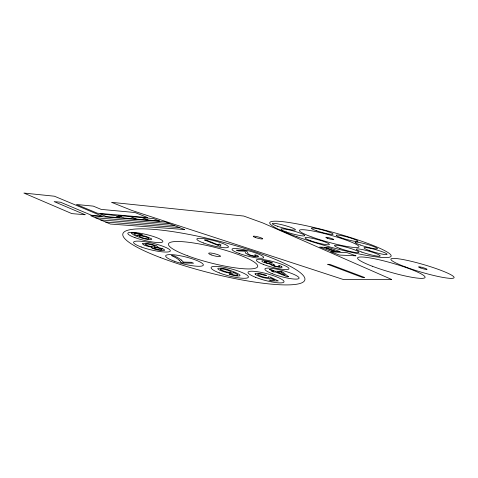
<?xml version="1.0" encoding="UTF-8"?>
<svg xmlns="http://www.w3.org/2000/svg" width="478" height="478" viewBox="0 0 478 478"><rect width="100%" height="100%" fill="white"/><g stroke="black" fill="none" stroke-linecap="round" stroke-linejoin="round"><path stroke-width="0.72" d="M220.555 269.21L220.591 269.365A5.097 0.968 14.4 0 0 221.147 269.849L222.348 270.464A9.626 1.822 14.4 0 0 223.053 270.769L224.738 271.39A4.882 0.932 14.4 0 0 226.703 271.946A4.619 0.878 14.4 0 0 229.679 272.43M134.133 233.575L134.348 234.268L137.276 235.744M183.098 262.105L191.427 262.308L193.53 263.211L182.488 262.954L180.78 262.213M138.811 235.164L144.248 235.983A6.859 1.177 13.3 0 1 146.28 236.532L151.383 238.683A7.068 1.219 13.3 0 1 151.711 239.149L151.568 239.37A6.728 1.159 13.3 0 1 150.833 239.556L148.622 239.49A7.397 1.273 13.3 0 1 146.722 239.233A7.738 1.332 13.3 0 1 145.671 239.036A7.266 1.249 13.3 0 1 143.472 238.546C139.397 237.19 134.515 236.18 131.396 233.228A7.164 1.219 13.2 0 1 131.677 232.983A7.086 1.207 13.2 0 1 132.352 232.858L136.397 233.174A5.754 0.98 13.2 0 1 138.028 233.497A5.676 0.968 13.2 0 1 139.672 233.909L142.307 234.77L138.381 234.041A3.107 0.526 13.2 0 0 137.73 233.879A4.165 0.711 13.2 0 0 134.234 233.599M171.68 255.658L174.088 255.838A34.141 6.531 13.2 0 1 177.941 257.815A39.088 7.505 13.2 0 1 181.311 260.044M274.145 264.651L272.681 263.946A7.773 1.297 14.9 0 1 271.558 264.011M105.686 222.049L179.501 227.558M100.637 219.922L174.518 225.568M95.648 217.801L169.66 223.65M271.432 262.338L272.275 262.637L270.984 262.703L267.555 261.687A3.997 0.669 14.9 0 0 265.314 261.341A5.168 0.866 14.9 0 0 265.063 261.335A4.487 0.753 14.9 0 0 265.643 262.5A5.503 0.92 14.9 0 0 266.18 262.715L266.539 262.852M219.175 244.115L220.991 244.838L220.37 245.429L220.961 246.176L219.88 246.122L204.506 239.98L206.197 240.081L218.123 244.838M141.936 217.556L148.276 220.095M130.189 216.558L136.559 219.133M137.395 235.791L137.395 235.791A6.393 1.099 13.3 0 1 137.377 235.439L137.443 235.385A7.218 1.243 13.3 0 1 137.778 235.248M146.286 245.059L146.435 245.13A6.184 1.111 13.3 0 0 147.146 245.435A4.905 0.884 13.3 0 0 153.336 246.875A6.298 1.135 13.3 0 0 153.898 246.899L154.065 246.899A4.786 0.86 13.3 0 0 154.191 245.788A5.921 1.07 13.3 0 0 153.844 245.638A5.491 0.992 13.3 0 0 151.753 244.909A4.368 0.789 13.3 0 0 149.244 244.318A5.443 0.98 13.3 0 0 146.638 244.031A4.78 0.86 13.3 0 0 146.244 245.053M144.117 244.963L143.693 244.754A6.919 1.249 13.3 0 1 142.653 243.882A7.899 1.428 13.3 0 1 142.659 243.744M281.446 266.467C280.461 265.631 277.025 265.254 279.397 266.222M255.246 274.187L255.055 273.882A7.266 1.344 14.9 0 1 255.497 273.416L256.567 273.302A11.054 2.049 14.9 0 1 257.361 273.314L258.706 273.428A7.009 1.297 14.9 0 1 264.991 274.862L266.545 275.418L264.914 275.495L262.84 274.808A4.392 0.813 14.9 0 0 261.37 274.426M140.227 235.851A5.401 0.932 13.3 0 1 140.741 235.875A4.583 0.789 13.3 0 1 143.848 236.395A4.804 0.825 13.3 0 1 146.441 237.172L147.027 237.393A8.048 1.386 13.3 0 1 147.6 237.644L148.234 237.954A5.348 0.92 13.3 0 1 148.915 238.51A5.79 0.998 13.3 0 1 148.915 238.642L148.861 238.719A4.218 0.729 13.3 0 1 145.085 238.492L144.386 238.325A4.804 0.825 13.3 0 1 142.534 237.799L141.016 237.243A8.939 1.536 13.4 0 1 140.418 236.986L139.468 236.485A4.493 0.771 13.3 0 1 139.152 236.162A4.32 0.741 13.3 0 1 140.221 235.845M137.742 235.266A6.393 1.099 13.3 0 1 138.775 235.182M155.583 247.592A3.961 0.723 13.4 0 1 160.847 248.871M160.829 248.871A3.722 0.681 13.4 0 1 161.821 249.606M155.637 247.616A5.491 1.004 13.4 0 0 155.171 247.592A3.908 0.711 13.4 0 0 155.009 248.572M161.767 249.588A4.045 0.735 13.4 0 1 159.323 249.713A4.045 0.735 13.4 0 1 155.063 248.578M156.467 245.919A6.25 1.123 13.4 0 1 157.029 247.407M156.904 247.359A5.527 1.01 13.4 0 1 162.855 248.865M156.372 245.913A8.992 1.625 13.3 0 0 155.72 245.632L154.872 245.304A6.973 1.255 13.3 0 0 151.616 244.324A7.821 1.41 13.3 0 0 150.516 244.067A7.284 1.315 13.3 0 0 148.025 243.607L143.597 243.35A7.355 1.326 13.3 0 0 142.653 243.744M152.201 247.21A6.8 1.225 13.3 0 1 144.003 244.957M152.739 248.47A5.473 0.998 13.4 0 1 152.094 247.15M153.372 248.674A6.913 1.261 13.4 0 1 152.9 248.476M153.366 248.674A6.005 1.093 13.4 0 0 156.42 249.636L156.742 249.719A7.051 1.285 13.4 0 0 157.722 249.946A6.519 1.189 13.4 0 0 160.255 250.388L163.984 250.514A6.328 1.153 13.4 0 0 164.605 250.179A6.782 1.237 13.4 0 0 164.593 250.054A5.903 1.076 13.4 0 0 163.482 249.211L163.285 249.116A7.086 1.291 13.4 0 0 162.711 248.865M179.184 260.217A37.684 7.26 13.2 0 1 180.857 262.231M181.264 260.038A37.015 7.11 13.2 0 1 183.146 262.117M171.662 255.652A33.717 6.465 13.2 0 1 175.665 257.684A43.259 8.329 13.1 0 1 179.232 260.223M226.351 269.807A7.224 1.38 14.3 0 1 229.583 270.978L230.121 271.235A5.043 0.962 14.4 0 1 231.107 271.934A5.425 1.034 14.4 0 1 231.143 272.048M226.345 269.807A5.115 0.974 14.3 0 0 223.734 269.162A4.577 0.872 14.3 0 0 220.46 269.132M231.185 272.06A4.941 0.944 14.4 0 1 229.667 272.424M237.626 275.065A7.146 1.374 14.4 0 0 236.664 274.061L233.945 272.693A31.13 6.095 14.2 0 0 232.977 272.275L233.3 272.813A6.513 1.243 14.4 0 1 233.133 273.034L232.888 273.141A7.236 1.38 14.4 0 1 231.627 273.273L230.587 273.225A6.704 1.279 14.4 0 1 228.765 272.98L223.686 271.719L219.772 270.172A9.375 1.781 14.4 0 1 218.207 269.21L217.866 268.821A6.997 1.332 14.3 0 1 217.86 268.517A7.218 1.374 14.3 0 1 218.554 268.206L221.702 268.295A7.493 1.422 14.4 0 1 224.003 268.678C226.393 268.582 249.355 277.168 235.797 275.854A6.328 1.219 14.5 0 1 232.23 275.077L229.195 274.073L230.964 274.014A9.1 1.739 14.5 0 0 232.266 274.456L233.378 274.772A2.874 0.556 14.5 0 0 233.658 274.844A4.308 0.825 14.5 0 0 237.554 275.047M218.129 244.844A16.109 2.599 14.5 0 1 219.241 244.133M271.438 262.338A6.59 1.105 14.9 0 0 267.333 261.197A6.489 1.087 14.9 0 0 264.896 260.779L263.736 260.677A9.685 1.625 15 0 0 263.079 260.665L262.404 260.713A7.027 1.177 14.9 0 0 261.884 261.179A7.624 1.279 14.9 0 0 261.98 261.323L262.052 261.4A6.351 1.064 14.9 0 0 263.587 262.303L270.918 264.328L271.534 265.188L274.862 266.431L281.417 267.477A6.238 1.052 15 0 0 281.47 266.473M279.272 266.198A3.675 0.621 15 0 1 278.531 266.784A3.675 0.621 15 0 1 274.169 265.708M274.247 265.708A4.625 0.777 15 0 1 273.906 265.565L273.38 265.32A2.862 0.484 15 0 1 272.908 264.943L272.92 264.878A5.658 0.956 15.1 0 1 274.049 264.645M271.522 263.999A4.135 0.693 14.9 0 1 266.521 262.852M255.228 274.181A8.7 1.607 14.9 0 0 257.523 275.585L257.803 275.704A10.755 1.984 14.9 0 0 258.729 276.093L260.426 276.72A7.307 1.356 14.9 0 0 264.035 277.748A8.066 1.494 14.9 0 0 264.77 277.915A7.122 1.32 14.9 0 0 267.913 278.405L268.917 278.447A8.042 1.488 14.9 0 0 270.429 277.957L274.695 280.024L268.959 280.042L271.169 280.95L278.286 280.921L270.106 277.001L268.188 276.887A5.174 0.956 14.9 0 1 267.357 277.61A6.746 1.249 14.9 0 1 267.023 277.61L266.652 277.587A4.792 0.89 14.9 0 1 262.046 276.607L260.343 275.985A8.968 1.655 14.9 0 1 259.62 275.681L258.646 275.214A5.407 0.998 14.9 0 1 257.732 274.545A5.664 1.046 14.9 0 1 257.678 274.432A4.756 0.878 14.9 0 1 258.532 274.055A4.595 0.848 14.9 0 1 261.364 274.414M258.102 256.614L257.08 256.71A10.934 1.775 14.7 0 1 256.417 256.692L254.392 256.471A5.778 0.944 14.7 0 1 252.701 256.148A6.232 1.016 14.7 0 1 251.816 255.939A5.533 0.902 14.7 0 1 248.841 255.043L245.555 253.149A36.095 5.85 15.1 0 1 245.399 252.731L245.208 251.637A8.508 1.374 14.5 0 0 244.808 251.207L238.385 250.914L236.526 250.173L245.154 250.574A4.601 0.741 14.6 0 1 246.307 251.093L247.467 252.014L248.124 253.884A8.843 1.44 14.8 0 0 248.321 254.057L249.056 254.517A4.021 0.657 14.7 0 0 249.671 254.798A3.657 0.598 14.7 0 0 252.474 255.67A3.896 0.633 14.7 0 0 254.619 256.023L254.905 256.047A5.915 0.962 14.7 0 0 255.312 256.059L255.634 256.041A3.782 0.615 14.7 0 0 255.425 255.342C252.952 254.41 257.188 255.025 258.012 255.951A5.724 0.932 14.7 0 1 258.096 256.614M391.607 279.445L343.58 279.576L131.988 210.481L111.535 202.325L243.732 216.044L262.828 222.951L391.607 279.445M364.356 277.401L362.324 277.401L327.639 264.304L329.754 264.364L364.356 277.401M288.449 276.702L287.117 276.702L275.507 272.024L273.685 272.006L271.689 271.199L273.518 271.223L269.305 269.52L270.96 269.55L275.167 271.241L280.915 271.313L282.892 272.101L288.449 276.702M281.309 272.084L277.15 272.042L285.193 275.274L281.309 272.084M355.877 255.82L339.44 255.067L330.633 251.846L347.237 252.701L355.877 255.82M335.018 251.356L330.812 251.129L319.651 247.06L323.905 247.311L335.018 251.356M340.019 251.655L335.897 251.434L324.789 247.401L328.966 247.646L340.019 251.655M184.454 229.518L110.346 224.033L90.706 215.721L165.328 221.923L184.454 229.518M85.084 214.724L71.873 213.624L23.9 193.058L54.408 196.213L102.167 216.14L91.453 215.249L60.551 202.236L54.145 201.614L85.084 214.724M119.237 217.669L106.498 216.618L100.069 213.947C107.245 214.461 114.373 215.166 121.233 216.988L116.626 216.594L119.237 217.669M159.616 221.027L124.25 218.07L118.048 215.524L153.492 218.589L159.616 221.027M147.684 217.586L97.291 213.188L76.462 204.5L93.222 206.114L101.181 209.388L135.035 212.531L147.684 217.586M255.348 237.482A4.917 0.687 14.8 0 0 262.709 238.827A4.917 0.687 14.8 0 0 255.826 236.377A4.917 0.687 14.8 0 0 255.348 237.482M327.358 238.223A4.147 0.49 15.4 0 0 333.752 239.621A4.147 0.49 15.4 0 0 328.249 237.596A4.147 0.49 15.4 0 0 327.358 238.223M316.514 230.76A11.245 1.255 15.3 0 0 333.094 234.178A11.245 1.255 15.3 0 0 317.147 228.681A11.245 1.255 15.3 0 0 316.514 230.76M340.945 237.697A11.317 1.267 15.5 0 0 357.956 241.366A11.317 1.267 15.5 0 0 342.32 235.809A11.317 1.267 15.5 0 0 340.945 237.697M312.026 237.058A30.921 3.651 15.4 0 0 358.906 247.024A30.921 3.651 15.4 0 0 316.681 231.794A30.921 3.651 15.4 0 0 312.026 237.058M360.215 244.975A11.597 1.32 15.7 0 0 377.417 248.656A11.597 1.32 15.7 0 0 361.135 242.866A11.597 1.32 15.7 0 0 360.215 244.975M369.428 250.597A11.992 1.404 15.8 0 0 387.09 254.338A11.992 1.404 15.8 0 0 370.139 248.273A11.992 1.404 15.8 0 0 369.428 250.597M361.858 252.097A12.404 1.506 15.8 0 0 380.207 255.951A12.404 1.506 15.8 0 0 362.772 249.647A12.404 1.506 15.8 0 0 361.858 252.097M339.882 248.417A12.631 1.571 15.6 0 0 358.853 252.39A12.631 1.571 15.6 0 0 341.394 246.009A12.631 1.571 15.6 0 0 339.882 248.417M310.754 240.781A12.613 1.577 15.3 0 0 329.402 244.485A12.613 1.577 15.3 0 0 311.566 238.169A12.613 1.577 15.3 0 0 310.754 240.781M286.203 231.926A12.332 1.512 15.1 0 0 304.755 235.66A12.332 1.512 15.1 0 0 287.648 229.601A12.332 1.512 15.1 0 0 286.203 231.926M277.312 226.19A11.932 1.416 15 0 0 295.38 229.87A11.932 1.416 15 0 0 278.961 224.092A11.932 1.416 15 0 0 277.312 226.19M296.952 236.741A62.953 7.451 15.4 0 0 391.04 256.31A62.953 7.451 15.4 0 0 303.285 225.108A62.953 7.451 15.4 0 0 296.952 236.741M372.231 266.21A35.127 4.595 16.1 0 0 425.002 277.575A35.127 4.595 16.1 0 0 376.748 259.237A35.127 4.595 16.1 0 0 372.231 266.21M405.625 267.017A32.898 3.955 16.3 0 0 454.088 277.622A32.898 3.955 16.3 0 0 407.836 260.522A32.898 3.955 16.3 0 0 405.625 267.017M420.311 267.859A4.41 0.532 16.3 0 0 427.027 269.401A4.41 0.532 16.3 0 0 421.118 267.136A4.41 0.532 16.3 0 0 420.311 267.859M203.437 242.955A16.288 2.617 14.2 0 0 228.359 247.174A16.288 2.617 14.2 0 0 206.102 238.964A16.288 2.617 14.2 0 0 203.437 242.955M239.227 253.489A16.354 2.659 14.7 0 0 263.665 257.54A16.354 2.659 14.7 0 0 240.655 249.104A16.354 2.659 14.7 0 0 239.227 253.489M263.282 264.376A16.879 2.838 15 0 0 288.939 268.905A16.879 2.838 15 0 0 265.846 259.978A16.879 2.838 15 0 0 263.282 264.376M272.317 273.745A17.692 3.119 15.1 0 0 299.037 278.321A17.692 3.119 15.1 0 0 274.617 268.773A17.692 3.119 15.1 0 0 272.317 273.745M255.539 277.282A18.63 3.46 14.9 0 0 283.962 282.026A18.63 3.46 14.9 0 0 258.568 271.898A18.63 3.46 14.9 0 0 255.539 277.282M219.271 272.878A19.263 3.681 14.4 0 0 248.375 277.198A19.263 3.681 14.4 0 0 221.589 266.897A19.263 3.681 14.4 0 0 219.271 272.878M174.153 261.161A19.383 3.675 13.8 0 0 203.323 265.099A19.383 3.675 13.8 0 0 176.047 255.073A19.383 3.675 13.8 0 0 174.153 261.161M141.225 246.983A18.869 3.418 13.3 0 0 170.234 251.129A18.869 3.418 13.3 0 0 144.392 241.659A18.869 3.418 13.3 0 0 141.225 246.983M134.981 237.65A17.997 3.095 13.3 0 0 162.765 241.808A17.997 3.095 13.3 0 0 138.285 232.935A17.997 3.095 13.3 0 0 134.981 237.65M160.638 257.666A93.885 16.515 14.2 0 0 304.462 280.795A93.885 16.515 14.2 0 0 176.34 232.189A93.885 16.515 14.2 0 0 160.638 257.666M187.818 255.873A45.996 8.048 14.2 0 0 257.582 266.772A45.996 8.048 14.2 0 0 193.853 243.027A45.996 8.048 14.2 0 0 187.818 255.873M211.174 254.888A6.154 1.076 14.2 0 0 220.525 256.363A6.154 1.076 14.2 0 0 212.017 253.185A6.154 1.076 14.2 0 0 211.174 254.888"/></g></svg>
